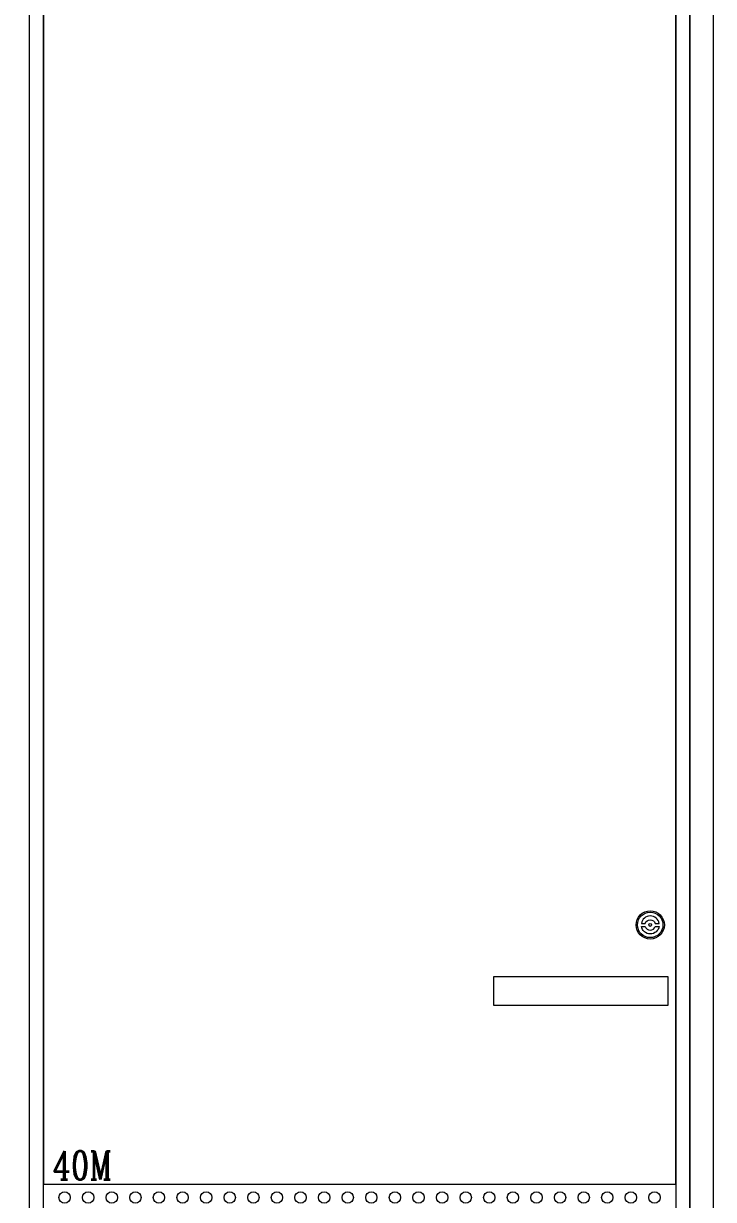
# Model space of a CAD drawing. Header units: millimetres. Extents: x -116965 to 323937, y 291661 to 566926.
# Drawn here: x -30328 to -29597, y 313563 to 314810 of the extents above; entities that cross this region are included whole.
import ezdxf
from ezdxf.enums import TextEntityAlignment as Align

# ---------------------------------------------------------------- set-up
doc = ezdxf.new("R2010")
doc.units = ezdxf.units.MM
doc.layers.get('0').update_dxf_attribs({"lineweight": 18})
doc.layers.add('hw_Text', color=7, linetype='Continuous', lineweight=13)
doc.styles.add('hw_Title2', font='complex.shx', dxfattribs={"width": 0.75})

# ---------------------------------------------------------------- blocks, each defined once
blk = doc.blocks.new('*U1607')
for points in [[(-5.3, 1.5, -0.755929), (5.3, 1.5), (9.4, 1.5, 0.852803), (-9.4, 1.5)], [(-5.3, -1.5, 0.755929), (5.3, -1.5), (9.4, -1.5, -0.852803), (-9.4, -1.5)]]:
    blk.add_lwpolyline(points, format="xyb", close=True)
at = {"color": 2}
blk.add_circle((0, 0), 15, dxfattribs=at)
at = {"color": 3}
blk.add_circle((0, 0), 13.5, dxfattribs=at)
blk.add_circle((0, 0), 1.5)
blk = doc.blocks.new('*U1570')
blk.add_line((0, 0), (0, 2000))
blk.add_lwpolyline([(0, 0), (670, 0), (670, 2000), (0, 2000)])
blk.add_lwpolyline([(477, 190), (662, 190), (662, 220), (477, 220)], close=True)
blk.add_blockref('*U1607', (643, 275))
at = {"layer": 'hw_Text', "color": 6, "style": 'hw_Title2', "width": 0.75}
blk.add_text('40M', height=30, dxfattribs=at).set_placement((10, 20), align=Align.MIDDLE_LEFT)
blk = doc.blocks.new('*U1481')
for p, q in [((15, 2100), (15, 100)), ((685, 2100), (685, 100))]:
    blk.add_line(p, q)
for points in [[(0, 0), (700, 0), (700, 2200), (0, 2200)], [(15, 100), (685, 100), (685, 0), (15, 0)]]:
    blk.add_lwpolyline(points, close=True)
for centre in [(37.5, 86), (62.5, 86), (87.5, 86), (112.5, 86), (137.5, 86), (162.5, 86), (187.5, 86), (212.5, 86), (237.5, 86), (262.5, 86), (287.5, 86), (312.5, 86), (337.5, 86), (362.5, 86), (387.5, 86), (412.5, 86), (437.5, 86), (462.5, 86), (487.5, 86), (512.5, 86), (537.5, 86), (562.5, 86), (587.5, 86), (612.5, 86), (637.5, 86), (662.5, 86)]:
    blk.add_circle(centre, 6)
blk = doc.blocks.new('*U1616')
blk.add_lwpolyline([(1300, 0), (0, 0), (0, 2200), (1300, 2200)], close=True)

msp = doc.modelspace()

# ---------------------------------------------------------------- block references
at = {"layer": 'hw_Text'}
msp.add_blockref('*U1570', (-30307.31856, 313578.960707), dxfattribs=at)

# ---------------------------------------------------------------- next in the draw order: block references
msp.add_blockref('*U1481', (-30322.31856, 313478.960707))

# ---------------------------------------------------------------- next in the draw order: linework, layer by layer
msp.add_lwpolyline([(-29622.31856, 313478.960707), (-29597.31856, 313478.960707), (-29597.31856, 315678.960707), (-29622.31856, 315678.960707)], close=True)

# ---------------------------------------------------------------- next in the draw order: block references
msp.add_blockref('*U1616', (-31622.31856, 313478.960707))

doc.saveas('drawing.dxf')
